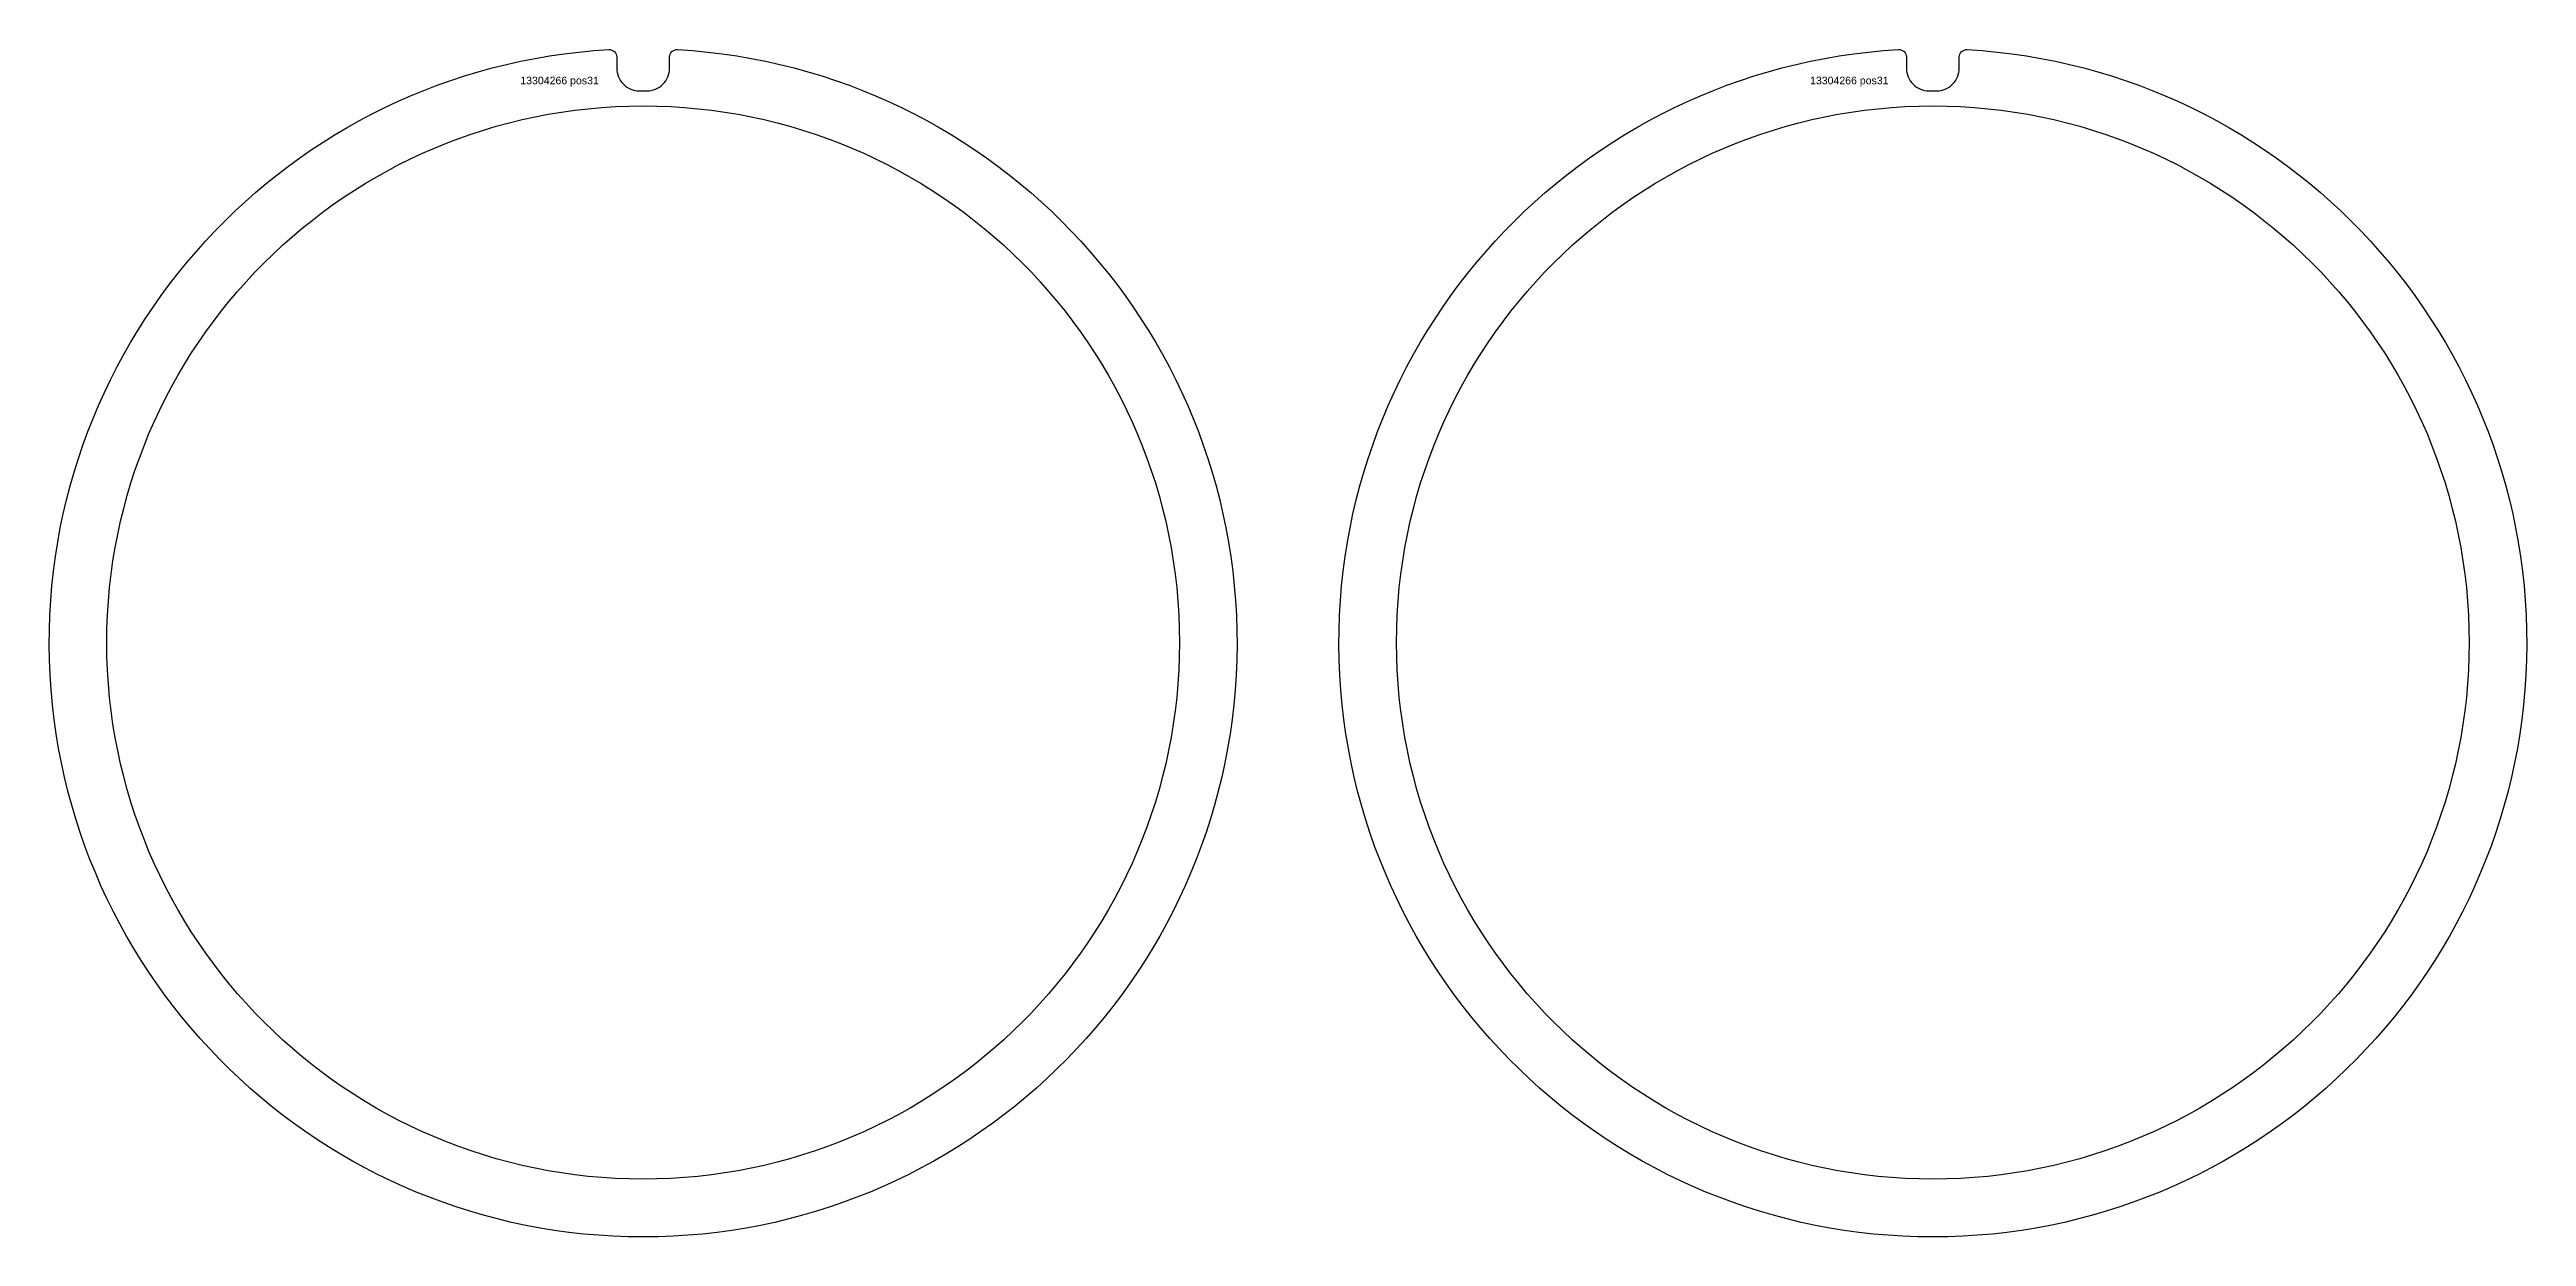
# Model space of a CAD drawing. Header units: millimetres. Extents: x 1520 to 4897, y -1543 to 2256.
# Drawn here: x 1520 to 4806, y -1543 to 31 of the extents above; entities that cross this region are included whole.
import ezdxf

# ---------------------------------------------------------------- set-up
doc = ezdxf.new("R2010")
doc.units = ezdxf.units.MM
doc.layers.add('13304266', color=7, linetype='Continuous')
doc.layers.add('Texto', color=3, linetype='Continuous')
doc.styles.get("Standard").update_dxf_attribs({"font": 'arial.ttf'})

msp = doc.modelspace()

# ---------------------------------------------------------------- linework, layer by layer
at = {"layer": '13304266'}
for points in [[(2262.2, 30.5, -0.431279), (2272.8, 20.5), (2272.8, 5.8, 0.414214), (2302.8, -24.2), (2312.8, -24.2, 0.414214), (2342.8, 5.8), (2342.8, 20.5, -0.431279), (2353.4, 30.5, -34.526592)], [(3973.2, 30.5, -0.431279), (3983.8, 20.5), (3983.8, 5.8, 0.414214), (4013.8, -24.2), (4023.8, -24.2, 0.414214), (4053.8, 5.8), (4053.8, 20.5, -0.431279), (4064.4, 30.5, -34.526592)]]:
    msp.add_lwpolyline(points, format="xyb", close=True, dxfattribs=at)
for centre in [(2307.8, -755.7), (4018.8, -755.7)]:
    msp.add_circle(centre, 711.5, dxfattribs=at)

# ---------------------------------------------------------------- texts
at = {"layer": 'Texto', "char_height": 10, "attachment_point": 1}
for insert in [(2144.9, -5.5), (3855.9, -5.5)]:
    msp.add_mtext_dynamic_manual_height_columns('13304266 pos31', width=236.26, gutter_width=12.5, heights=[0], dxfattribs=dict(at, insert=insert))

doc.saveas('drawing.dxf')
